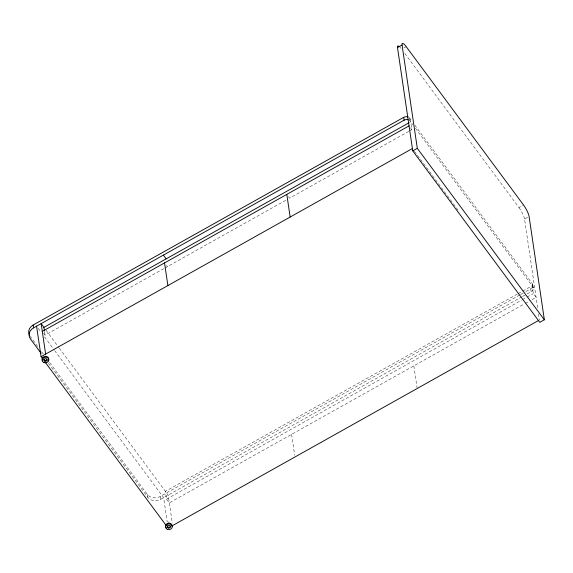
<?xml version="1.0" encoding="UTF-8"?>
<svg xmlns="http://www.w3.org/2000/svg" width="573" height="573" viewBox="0 0 573 573"><rect width="100%" height="100%" fill="white"/><g stroke="black" fill="none" stroke-linecap="round" stroke-linejoin="round"><path stroke-width="0.43" stroke-dasharray="2.87 2.15" d="M403.915 47.91L406.193 46.628M43.677 333.307L45.066 335.184L164.215 268.415M164.988 267.978L288.026 199.017M408.728 131.375L289.587 198.151L287.732 195.644M409.509 130.938L411.844 129.627L410.691 121.82M404.817 53.482L518.937 207.498L523.493 204.948M537.646 307.78L524.539 219.036L527.575 217.332M517.34 294.078L165.389 491.326L166.542 499.133L169.329 502.886L524.417 303.876M518.121 293.641L522.017 291.456M522.798 291.02L532.167 285.769L533.32 293.577L536.099 297.33L529.867 300.818M49.658 362.587L147.318 494.399A9.369 7.915 -8.4 0 0 160.161 496.497L519.811 294.937M520.592 294.501L525.269 291.872M526.05 291.435L530.734 288.813A4.462 3.767 -8.4 0 0 532.21 283.556L414.594 124.821M48.483 363.275L147.741 497.235A9.369 7.915 -8.4 0 0 160.576 499.341L521.781 296.9M522.562 296.463L526.465 294.278M527.246 293.842L531.15 291.65A4.462 3.767 -8.4 0 0 532.632 286.393L532.21 283.556M166.542 499.133L521.609 300.137M522.39 299.7L526.293 297.509M527.074 297.072L533.32 293.577M525.197 303.439L529.094 301.255M409.079 117.623A4.462 3.767 -8.4 0 1 409.81 118.36L411.937 121.232M408.836 119.32L412.818 124.699M415.482 128.295L534.946 289.523M410.454 127.75L411.844 129.627M414.53 151.394L458.121 210.219M166.399 265.414L167.323 266.667M46.048 330.256L58.833 347.517M59.37 348.234L168.176 495.079L172.287 522.92M38.169 328.329L40.833 331.917M44.551 336.938L54.12 349.852M54.65 350.569L163.62 497.636L167.216 521.996M30.018 336.079L38.506 347.546M41.693 351.843L43.283 353.992M538.541 313.882L539.444 319.978M532.811 284.917L533.227 287.753M530.734 288.813L531.15 291.65M409.81 118.36L410.225 121.197A4.462 3.767 -8.4 0 0 409.05 120.165M413.842 365.846L417.058 387.627M291.585 434.37L294.672 455.277M160.161 496.497L160.576 499.341M147.318 494.399L147.741 497.235M44.558 331.717L45.066 335.184M518.937 207.498A9.369 2.063 60.7 0 1 524.539 219.036M399.825 47.05A9.369 2.063 60.7 0 1 401.007 48.368M167.996 522.103A1.561 1.318 -8.4 0 1 169.185 522.161"/><path stroke-width="0.86" d="M397.497 47.58L402.053 45.023A9.369 2.063 60.7 0 1 406.193 46.628L523.493 204.948A9.369 2.063 60.7 0 1 529.094 216.479L544.35 319.791L539.795 322.341L412.753 150.885L397.497 47.58A9.369 2.063 60.7 0 1 398.822 46.212M29.452 335.184A9.369 7.915 -8.4 0 1 33.119 325.041L403.693 117.358A4.462 3.767 -8.4 0 1 408.141 117.078M41.048 353.247L30.433 338.922A9.369 7.915 -8.4 0 1 33.542 327.885L404.108 120.194A4.462 3.767 -8.4 0 1 408.033 119.736M44.429 330.85L43.913 327.384L409.136 122.694M42.287 331.43L409.058 125.874M42.667 358.784L41.077 356.635L412.402 148.522M412.753 150.885L417.309 148.335L402.053 45.023M172.666 525.534L538.663 320.414M417.309 148.335L544.35 319.791M163.391 255.107L166.177 258.86M43.913 327.384L41.134 323.623L45.632 354.078M45.324 362.372L165.991 525.219M403.693 117.358L404.108 120.194M286.801 194.39L290.146 217.038M164.544 262.914L167.889 285.562M36.579 326.18L41.077 356.635M33.119 325.041L33.542 327.885M42.538 360.768A3.345 2.829 -8.4 0 1 43.405 356.972A3.345 2.829 -8.4 0 1 47.888 357.187A3.345 2.829 -8.4 0 1 47.803 361.026M46.943 359.07A1.561 1.318 -8.4 0 1 45.217 360.489A1.561 1.318 -8.4 0 1 43.87 358.92M166.528 528.127A3.345 2.829 -8.4 0 1 167.882 523.299A3.345 2.829 -8.4 0 1 172.065 526.515M170.382 525.885A1.561 1.318 -8.4 0 1 168.663 527.303A1.561 1.318 -8.4 0 1 167.309 525.735M43.913 362.551A3.345 2.829 -8.4 0 0 48.841 359.787A3.345 2.829 -8.4 0 0 43.77 357.652A3.345 2.829 -8.4 0 0 43.913 362.551M44.758 361.191A1.561 1.318 -8.4 0 0 47.065 359.901A1.561 1.318 -8.4 0 0 44.694 358.899A1.561 1.318 -8.4 0 0 44.758 361.191M167.352 529.366A3.345 2.829 -8.4 0 0 172.28 526.601A3.345 2.829 -8.4 0 0 167.209 524.46A3.345 2.829 -8.4 0 0 167.352 529.366M168.204 528.005A1.561 1.318 -8.4 0 0 170.503 526.709A1.561 1.318 -8.4 0 0 168.133 525.713A1.561 1.318 -8.4 0 0 168.204 528.005"/></g></svg>
